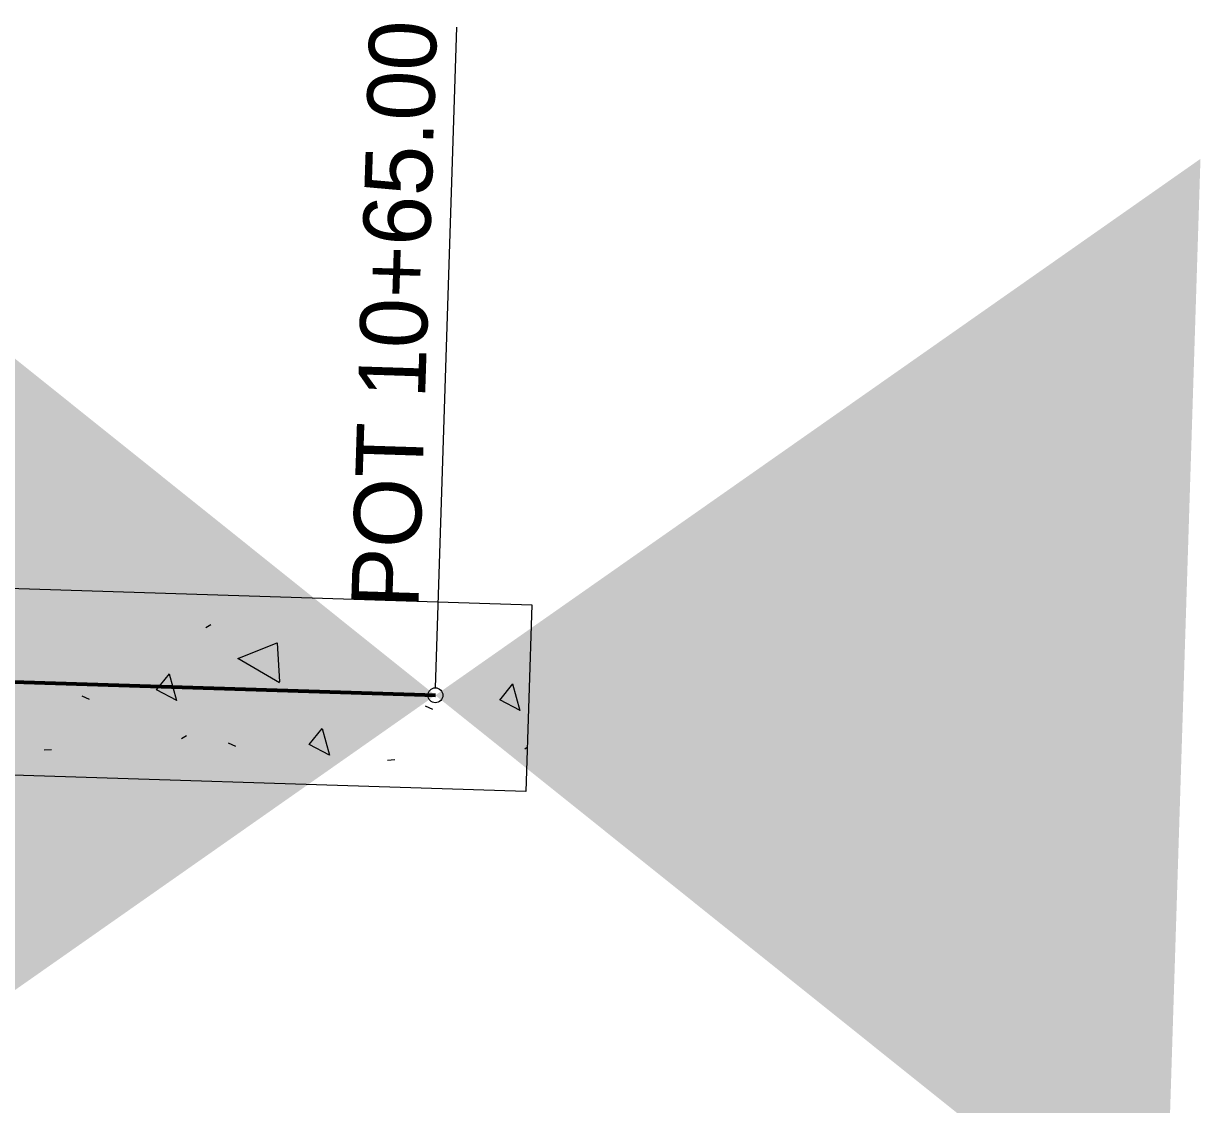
# Model space of a CAD drawing. Extents: x 2536931 to 2538613, y 7112513 to 7131087.
# Drawn here: x 2538435.42 to 2538466.91, y 7127124.45 to 7127153.38 of the extents above; entities that cross this region are included whole.
import ezdxf
from ezdxf.enums import TextEntityAlignment as Align

# ---------------------------------------------------------------- set-up
doc = ezdxf.new("R2010")
doc.units = 0
doc.header["$MEASUREMENT"] = 0
for name, color, linetype, lineweight in [('C-WATR-INST-100SCALE', 7, 'Continuous', 30), ('C-WATR-INST-200SCALE', 3, 'Continuous', 30), ('C-WATR-INST-20SCALE', 30, 'Continuous', 30), ('C-WATR-INST-40SCALE', 1, 'Continuous', 30), ('C-WATR-UGND', 4, 'Continuous', 53), ('CONCRETE REPAIR', 7, 'Continuous', 13), ('D_ALIGN_WL_POT_20_SCALE', 7, 'Continuous', 0)]:
    doc.layers.add(name, color=color, linetype=linetype, lineweight=lineweight)
doc.layers.add('C-WATR-UGND-OLD', color=56, linetype='Continuous', lineweight=53, plot=False)
doc.styles.add('Style-BRIDGE', font='BRIDGE.shx')

# ---------------------------------------------------------------- blocks, each defined once
blk = doc.blocks.new('WVP40SC')
at = {"layer": 'C-WATR-INST-40SCALE', "extrusion": (0, 0, -1)}
blk.add_solid([(4, -3), (4, 3), (0, 0)], dxfattribs=at)
at = {"layer": 'C-WATR-INST-40SCALE'}
blk.add_solid([(0, 0), (4, -3), (4, 3)], dxfattribs=at)
blk = doc.blocks.new('WVP40SC_1')
at = {"layer": 'C-WATR-INST-20SCALE', "extrusion": (0, 0, -1)}
blk.add_solid([(4, -3), (4, 3), (0, 0)], dxfattribs=at)
at = {"layer": 'C-WATR-INST-20SCALE'}
blk.add_solid([(0, 0), (4, -3), (4, 3)], dxfattribs=at)
blk = doc.blocks.new('WVP40SC_3')
at = {"layer": 'C-WATR-UGND-OLD', "extrusion": (0, 0, -1)}
blk.add_solid([(4, -3), (4, 3), (0, 0)], dxfattribs=at)
at = {"layer": 'C-WATR-UGND-OLD'}
blk.add_solid([(0, 0), (4, -3), (4, 3)], dxfattribs=at)
blk = doc.blocks.new('WVP40SC_2')
at = {"layer": 'C-WATR-INST-200SCALE', "extrusion": (0, 0, -1)}
blk.add_solid([(4, -3), (4, 3), (0, 0)], dxfattribs=at)
at = {"layer": 'C-WATR-INST-200SCALE'}
blk.add_solid([(0, 0), (4, -3), (4, 3)], dxfattribs=at)

msp = doc.modelspace()

# ---------------------------------------------------------------- hatches: boundary and pattern name
at = {"layer": 'CONCRETE REPAIR', "linetype": 'Continuous', "lineweight": 0}
h = msp.add_hatch(dxfattribs=at)
h.set_pattern_fill('CONCR2', color=256, style=0)
h.set_pattern_definition([(152.499, (2538408.5622, 7127139.043), (18.074052, -10.536812), [0.61556, -91.2449]), (51.378, (2538408.0162, 7127139.3273), (-47.688198, -58.621107), [0.55305, -137.0636]), (-74.659, (2538408.3614, 7127139.7594), (-0.29448, -9.99566), [0.744, -30.6316]), (170.5654, (2538410.9372, 7127142.115), (63.995378, -11.889684), [1.2809, -72.9022]), (42.3638, (2538409.67365, 7127142.3249), (-9.478744, -9.725089), [1.1455, -113.9125]), (-67.013, (2538410.52, 7127143.0968), (8.8898, -10.26624), [1.0448, -20.9648]), (149.759, (2538405.509, 7127136.7965), (8.8898, -10.26624), [1.281, -19.6402]), (21.838, (2538404.4024, 7127137.4416), (-27.847274, -9.18394), [1.1313, -48.9746]), (-86.9127, (2538405.4525, 7127137.8624), (6.239479, -100.227206), [1.0453, -109.3378]), (31.4574, (2538406.5001, 7127142.542), (-28.14175, -19.179603), [0.1601, -54.7088]), (154.787, (2538404.643, 7127145.084), (27.25832, -10.807386), [0.2189, -49.887]), (154.787, (2538413.2617, 7127141.3654), (27.25832, -10.80739), [0.2187, -49.8872]), (154.787, (2538410.6283, 7127139.4219), (27.25832, -10.80739), [0.2189, -49.887]), (4.5238, (2538408.695, 7127144.7226), (9.184265, -0.270574), [0.201, -92.2241]), (154.787, (2538404.9983, 7127139.8098), (27.25832, -10.80739), [0.2187, -49.8872]), (154.787, (2538409.619, 7127136.0759), (27.25832, -10.80739), [0.2188, -49.8871]), (152.499, (2538411.9504, 7127136.0515), (18.074052, -10.536812), [0.6157, -91.24476]), (51.378, (2538411.40426, 7127136.3358), (-47.688198, -58.621107), [0.55327, -137.06337]), (-74.659, (2538411.7496, 7127136.768), (-0.29448, -9.99566), [0.7441, -30.6314]), (152.499, (2538407.1458, 7127144.855), (18.074052, -10.536812), [0.61556, -91.2449]), (51.378, (2538406.59977, 7127145.1393), (-47.688198, -58.621107), [0.55305, -137.0636]), (-74.659, (2538406.945, 7127145.5714), (-0.29448, -9.99566), [0.744, -30.6316]), (31.4574, (2538412.7279, 7127138.0017), (-28.14175, -19.1796), [0.1601, -54.7088]), (32.5367, (2538412.3695, 7127145.0248), (-28.141753, -19.179603), [0.16024, -88.7393])])
h.paths.add_polyline_path([(2538448.862, 7127132.822), (2538383.896, 7127134.892), (2538384.053, 7127139.889), (2538449.021, 7127137.819)])

# ---------------------------------------------------------------- linework, layer by layer
at = {"layer": 'C-WATR-UGND'}
msp.add_line((2538381.476, 7127137.47), (2538446.443, 7127135.4), dxfattribs=at)
at = {"layer": 'CONCRETE REPAIR', "linetype": 'Continuous', "flags": 128}
msp.add_lwpolyline([(2538448.862, 7127132.822), (2538383.896, 7127134.892), (2538384.053, 7127139.889), (2538449.021, 7127137.819)], close=True, dxfattribs=at)
at = {"layer": 'D_ALIGN_WL_POT_20_SCALE', "color": 30, "linetype": 'Continuous', "lineweight": 13}
msp.add_line((2538446.449, 7127135.6), (2538447.013, 7127153.281), dxfattribs=at)
msp.add_circle((2538446.443, 7127135.4), 0.2, dxfattribs=at)

# ---------------------------------------------------------------- block references
at = {"layer": 'C-WATR-INST-100SCALE', "xscale": 2.5, "yscale": 2.5, "zscale": 2.5, "rotation": 178.1750410063841}
msp.add_blockref('WVP40SC_3', (2538446.443, 7127135.4), dxfattribs=at)
at = {"layer": 'C-WATR-INST-200SCALE', "xscale": 5, "yscale": 5, "zscale": 5, "rotation": 178.1750410399702}
msp.add_blockref('WVP40SC_2', (2538446.443, 7127135.4), dxfattribs=at)
at = {"layer": 'C-WATR-INST-20SCALE', "xscale": 0.4999999999999999, "yscale": 0.5, "zscale": 0.5, "rotation": 178.1750745681249}
msp.add_blockref('WVP40SC_1', (2538446.443, 7127135.4), dxfattribs=at)
at = {"layer": 'C-WATR-INST-40SCALE', "rotation": 178.1750745681249}
msp.add_blockref('WVP40SC', (2538446.443, 7127135.4), dxfattribs=at)

# ---------------------------------------------------------------- texts
at = {"layer": 'D_ALIGN_WL_POT_20_SCALE', "color": 30, "linetype": 'Continuous', "lineweight": 13, "style": 'Style-BRIDGE'}
msp.add_text('POT 10+65.00', height=1.8, rotation=88.175, dxfattribs=at).set_placement((2538444.438, 7127145.627), align=Align.TOP_CENTER)

doc.saveas('drawing.dxf')
